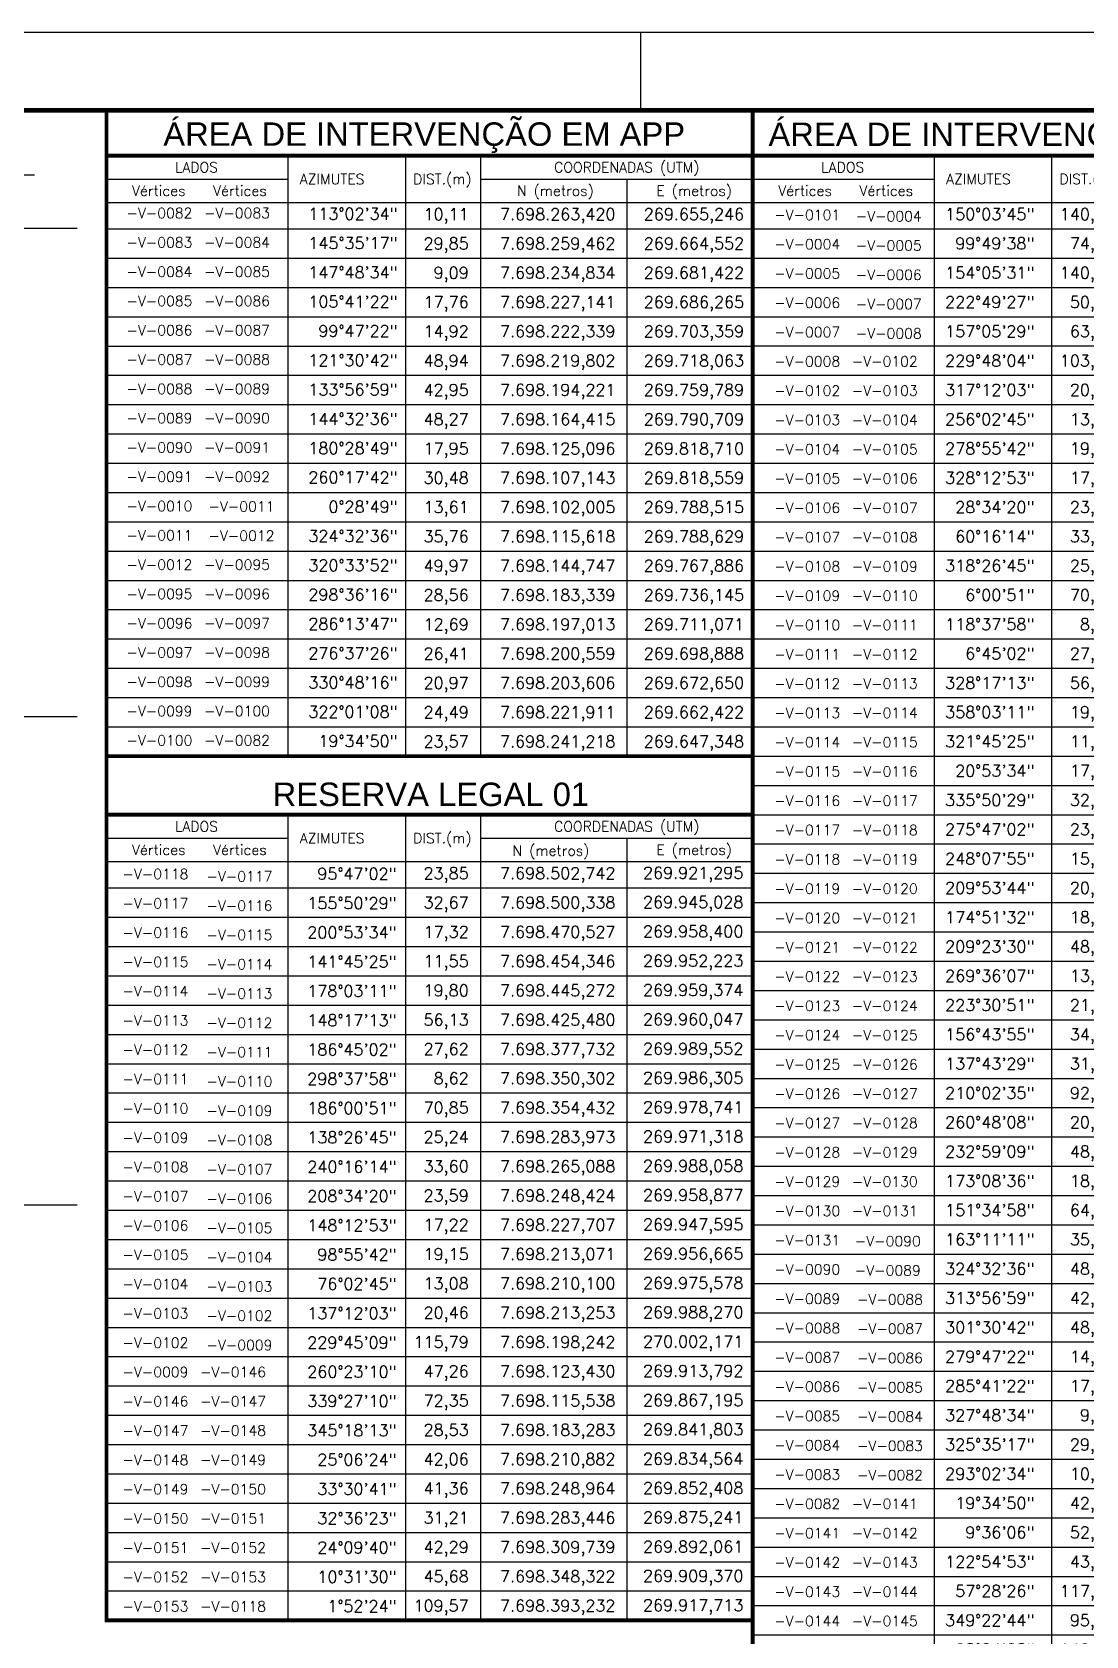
# Model space of a CAD drawing. Extents: x 268713 to 273051, y 7697670 to 7699350.
# Drawn here: x 270009 to 270549, y 7698529 to 7699350 of the extents above; entities that cross this region are included whole.
import ezdxf
from ezdxf.enums import TextEntityAlignment as Align

# ---------------------------------------------------------------- set-up
doc = ezdxf.new("R2010")
doc.units = 0
doc.header["$LTSCALE"] = 40
doc.header["$MEASUREMENT"] = 0
doc.linetypes.add('HIDDEN', pattern=[0.375, 0.25, -0.125])
for name, color, linetype in [('CARIMBO', 7, 'Continuous'), ('GRADE', 7, 'Continuous'), ('GRADE-EIXO', 9, 'Continuous')]:
    doc.layers.add(name, color=color, linetype=linetype)
doc.styles.add('ARIAL', font='arial.ttf')
doc.styles.add('ROMANS', font='romans.shx')

# ---------------------------------------------------------------- blocks, each defined once
blk = doc.blocks.new('A2')
at = {"color": 9}
blk.add_line((402, 420), (402, 410), dxfattribs=at)
blk.add_lwpolyline([(0, 0), (0, 420), (594, 420), (594, 0)], close=True, dxfattribs=at)
at = {"color": 7, "const_width": 0.6}
blk.add_lwpolyline([(25, 10), (25, 410), (584, 410), (584, 10)], close=True, dxfattribs=at)
blk = doc.blocks.new('QD2')
for p, q in [((273664.78, 7700745.33), (273664.78, 7699957.83)), ((273664.78, 7700745.33), (273995.87, 7700745.33)), ((273664.78, 7700745.33), (273664.78, 7700721.33)), ((273664.78, 7700745.33), (273995.87, 7700745.33)), ((273664.78, 7700745.33), (273664.78, 7699957.83)), ((273757.79, 7700745.33), (273757.79, 7699957.83)), ((273817.9, 7700745.33), (273817.9, 7699957.83)), ((273856.34, 7700745.33), (273856.34, 7699957.83)), ((273995.87, 7700745.33), (273995.87, 7700721.33)), ((273995.87, 7700745.33), (273995.87, 7699957.83)), ((273664.78, 7700733.33), (273757.79, 7700733.33)), ((273856.34, 7700733.33), (273995.87, 7700733.33)), ((273931.34, 7700733.33), (273931.34, 7699957.83)), ((273664.78, 7700721.33), (273995.87, 7700721.33)), ((273664.78, 7700721.33), (273995.87, 7700721.33))]:
    blk.add_line(p, q)
at = {"color": 7}
for p, q in [((273995.87, 7700722.83), (273995.87, 7700707.83)), ((273664.78, 7700707.83), (273995.87, 7700707.83)), ((273995.87, 7700707.83), (273995.87, 7700692.83)), ((273664.78, 7700692.83), (273995.87, 7700692.83)), ((273995.87, 7700692.83), (273995.87, 7700677.83)), ((273664.78, 7700677.83), (273995.87, 7700677.83)), ((273995.87, 7700677.83), (273995.87, 7700662.83)), ((273664.78, 7700662.83), (273995.87, 7700662.83)), ((273995.87, 7700662.83), (273995.87, 7700647.83)), ((273664.78, 7700647.83), (273995.87, 7700647.83)), ((273995.87, 7700647.83), (273995.87, 7700632.83)), ((273664.78, 7700632.83), (273995.87, 7700632.83)), ((273995.87, 7700632.83), (273995.87, 7700617.83)), ((273664.78, 7700617.83), (273995.87, 7700617.83)), ((273995.87, 7700617.83), (273995.87, 7700602.83)), ((273664.78, 7700602.83), (273995.87, 7700602.83)), ((273995.87, 7700602.83), (273995.87, 7700587.83)), ((273664.78, 7700587.83), (273995.87, 7700587.83)), ((273995.87, 7700587.83), (273995.87, 7700572.83)), ((273664.78, 7700572.83), (273995.87, 7700572.83)), ((273995.87, 7700572.83), (273995.87, 7700557.83)), ((273664.78, 7700557.83), (273995.87, 7700557.83)), ((273995.87, 7700557.83), (273995.87, 7700542.83)), ((273664.78, 7700542.83), (273995.87, 7700542.83)), ((273995.87, 7700542.83), (273995.87, 7700527.83)), ((273664.78, 7700527.83), (273995.87, 7700527.83)), ((273664.78, 7700512.83), (273995.87, 7700512.83)), ((273995.87, 7700512.83), (273995.87, 7700497.83)), ((273664.78, 7700497.83), (273995.87, 7700497.83)), ((273995.87, 7700497.83), (273995.87, 7700482.83)), ((273664.78, 7700482.83), (273995.87, 7700482.83)), ((273995.87, 7700482.83), (273995.87, 7700467.83)), ((273664.78, 7700467.83), (273995.87, 7700467.83)), ((273995.87, 7700467.83), (273995.87, 7700452.83)), ((273664.78, 7700452.83), (273995.87, 7700452.83)), ((273995.87, 7700452.83), (273995.87, 7700437.83)), ((273664.78, 7700437.83), (273995.87, 7700437.83)), ((273995.87, 7700437.83), (273995.87, 7700422.83)), ((273664.78, 7700422.83), (273995.87, 7700422.83)), ((273995.87, 7700422.83), (273995.87, 7700407.83)), ((273664.78, 7700407.83), (273995.87, 7700407.83)), ((273995.87, 7700407.83), (273995.87, 7700392.83)), ((273664.78, 7700392.83), (273995.87, 7700392.83)), ((273995.87, 7700392.83), (273995.87, 7700377.83)), ((273664.78, 7700377.83), (273995.87, 7700377.83)), ((273995.87, 7700377.83), (273995.87, 7700362.83)), ((273664.78, 7700362.83), (273995.87, 7700362.83)), ((273995.87, 7700362.83), (273995.87, 7700347.83)), ((273664.78, 7700347.83), (273995.87, 7700347.83)), ((273995.87, 7700347.83), (273995.87, 7700332.83)), ((273664.78, 7700332.83), (273995.87, 7700332.83)), ((273995.87, 7700332.83), (273995.87, 7700317.83)), ((273664.78, 7700317.83), (273995.87, 7700317.83)), ((273995.87, 7700317.83), (273995.87, 7700302.83)), ((273664.78, 7700302.83), (273995.87, 7700302.83)), ((273995.87, 7700302.83), (273995.87, 7700287.83)), ((273664.78, 7700287.83), (273995.87, 7700287.83)), ((273995.87, 7700287.83), (273995.87, 7700272.83)), ((273664.78, 7700272.83), (273995.87, 7700272.83)), ((273995.87, 7700272.83), (273995.87, 7700257.83)), ((273664.78, 7700257.83), (273995.87, 7700257.83)), ((273995.87, 7700257.83), (273995.87, 7700242.83)), ((273664.78, 7700242.83), (273995.87, 7700242.83)), ((273995.87, 7700242.83), (273995.87, 7700227.83)), ((273664.78, 7700227.83), (273995.87, 7700227.83)), ((273995.87, 7700227.83), (273995.87, 7700212.83)), ((273664.78, 7700212.83), (273995.87, 7700212.83)), ((273995.87, 7700212.83), (273995.87, 7700197.83)), ((273664.78, 7700197.83), (273995.87, 7700197.83)), ((273995.87, 7700197.83), (273995.87, 7700182.83)), ((273664.78, 7700182.83), (273995.87, 7700182.83)), ((273995.87, 7700182.83), (273995.87, 7700167.83)), ((273664.78, 7700167.83), (273995.87, 7700167.83)), ((273995.87, 7700167.83), (273995.87, 7700152.83)), ((273664.78, 7700152.83), (273995.87, 7700152.83)), ((273995.87, 7700152.83), (273995.87, 7700137.83)), ((273664.78, 7700137.83), (273995.87, 7700137.83)), ((273995.87, 7700137.83), (273995.87, 7700122.83)), ((273664.78, 7700122.83), (273995.87, 7700122.83)), ((273995.87, 7700122.83), (273995.87, 7700107.83)), ((273664.78, 7700107.83), (273995.87, 7700107.83)), ((273995.87, 7700107.83), (273995.87, 7700092.83)), ((273664.78, 7700092.83), (273995.87, 7700092.83)), ((273995.87, 7700092.83), (273995.87, 7700077.83)), ((273664.78, 7700077.83), (273995.87, 7700077.83)), ((273995.87, 7700077.83), (273995.87, 7700062.83)), ((273664.78, 7700062.83), (273995.87, 7700062.83)), ((273995.87, 7700062.83), (273995.87, 7700047.83)), ((273664.78, 7700047.83), (273995.87, 7700047.83)), ((273995.87, 7700047.83), (273995.87, 7700032.83)), ((273664.78, 7700032.83), (273995.87, 7700032.83)), ((273995.87, 7700032.83), (273995.87, 7700017.83)), ((273664.78, 7700017.83), (273995.87, 7700017.83)), ((273995.87, 7700017.83), (273995.87, 7700002.83)), ((273664.78, 7700002.83), (273995.87, 7700002.83)), ((273995.87, 7700002.83), (273995.87, 7699987.83)), ((273664.78, 7699987.83), (273995.87, 7699987.83)), ((273995.87, 7699987.83), (273995.87, 7699972.83)), ((273664.78, 7699972.83), (273995.87, 7699972.83)), ((273995.87, 7699972.83), (273995.87, 7699957.83)), ((273664.78, 7699957.83), (273995.87, 7699957.83))]:
    blk.add_line(p, q, dxfattribs=at)
at = {"style": 'ROMANS'}
for s, p in [('LADOS', (273710.89, 7700739.33)), ('AZIMUTES', (273780.4, 7700733.33)), ('DIST.(m)', (273836.87, 7700733.33)), ('COORDENADAS (UTM)', (273931.34, 7700739.33)), ('Vértices   Vértices', (273712.39, 7700727.33)), ('N (metros)', (273892.5, 7700726.95)), ('E (metros)', (273965.87, 7700727.33))]:
    blk.add_text(s, height=5.25, dxfattribs=at).set_placement(p, align=Align.MIDDLE_CENTER)
at = {"color": 7, "linetype": 'Continuous', "ltscale": 50, "style": 'ROMANS'}
for s, height, p in [('-V-0101', 5.25, (273709.56, 7700712.33)), ('-V-0004', 5.25, (273751.34, 7700711.65)), ('150°03\'45"', 6, (273809.11, 7700712.33)), ('140,33', 6, (273850.37, 7700712.33)), ('7.698.620,655', 6, (273925.55, 7700712.33)), ('269.885,823', 6, (273990.64, 7700712.33)), ('-V-0004', 5.25, (273709.56, 7700697.33)), ('99°49\'38"', 6, (273809.11, 7700697.33)), ('74,90', 6, (273850.37, 7700697.33)), ('7.698.499,048', 6, (273925.55, 7700697.33)), ('269.955,857', 6, (273990.64, 7700697.33)), ('-V-0005', 5.25, (273751.34, 7700696.65)), ('-V-0005', 5.25, (273709.56, 7700682.33)), ('-V-0006', 5.25, (273751.34, 7700681.65)), ('154°05\'31"', 6, (273809.11, 7700682.33)), ('140,36', 6, (273850.37, 7700682.33)), ('7.698.486,264', 6, (273925.55, 7700682.33)), ('270.029,658', 6, (273990.64, 7700682.33)), ('-V-0006', 5.25, (273709.56, 7700667.33)), ('-V-0007', 5.25, (273751.34, 7700666.65)), ('222°49\'27"', 6, (273809.11, 7700667.33)), ('50,62', 6, (273850.37, 7700667.33)), ('7.698.360,015', 6, (273925.55, 7700667.33)), ('270.090,983', 6, (273990.64, 7700667.33)), ('-V-0007', 5.25, (273709.56, 7700652.33)), ('-V-0008', 5.25, (273751.34, 7700651.65)), ('157°05\'29"', 6, (273809.11, 7700652.33)), ('63,04', 6, (273850.37, 7700652.33)), ('7.698.322,889', 6, (273925.55, 7700652.33)), ('270.056,575', 6, (273990.64, 7700652.33)), ('-V-0008', 5.25, (273709.56, 7700637.33)), ('229°48\'04"', 6, (273809.11, 7700637.33)), ('103,27', 6, (273850.37, 7700637.33)), ('7.698.264,822', 6, (273925.55, 7700637.33)), ('270.081,114', 6, (273990.64, 7700637.33)), ('-V-0102', 5.25, (273709.56, 7700622.33)), ('317°12\'03"', 6, (273809.11, 7700622.33)), ('20,56', 6, (273850.37, 7700622.33)), ('7.698.198,170', 6, (273925.55, 7700622.33)), ('270.002,238', 6, (273990.64, 7700622.33)), ('-V-0103', 5.25, (273709.56, 7700607.33)), ('256°02\'45"', 6, (273809.11, 7700607.33)), ('13,08', 6, (273850.37, 7700607.33)), ('7.698.213,253', 6, (273925.55, 7700607.33)), ('269.988,270', 6, (273990.64, 7700607.33)), ('-V-0104', 5.25, (273709.56, 7700592.33)), ('278°55\'42"', 6, (273809.11, 7700592.33)), ('19,15', 6, (273850.37, 7700592.33)), ('7.698.210,100', 6, (273925.55, 7700592.33)), ('269.975,578', 6, (273990.64, 7700592.33)), ('-V-0105', 5.25, (273709.56, 7700577.33)), ('328°12\'53"', 6, (273809.11, 7700577.33)), ('17,22', 6, (273850.37, 7700577.33)), ('7.698.213,071', 6, (273925.55, 7700577.33)), ('269.956,665', 6, (273990.64, 7700577.33)), ('-V-0106', 5.25, (273709.56, 7700562.33)), ('28°34\'20"', 6, (273809.11, 7700562.33)), ('23,59', 6, (273850.37, 7700562.33)), ('7.698.227,707', 6, (273925.55, 7700562.33)), ('269.947,595', 6, (273990.64, 7700562.33)), ('-V-0107', 5.25, (273709.56, 7700547.33)), ('60°16\'14"', 6, (273809.11, 7700547.33)), ('33,60', 6, (273850.37, 7700547.33)), ('7.698.248,424', 6, (273925.55, 7700547.33)), ('269.958,877', 6, (273990.64, 7700547.33)), ('318°26\'45"', 6, (273809.11, 7700532.33)), ('25,24', 6, (273850.37, 7700532.33)), ('7.698.265,088', 6, (273925.55, 7700532.33)), ('269.988,058', 6, (273990.64, 7700532.33)), ('-V-0108', 5.25, (273709.56, 7700532.33)), ('-V-0109', 5.25, (273709.56, 7700517.33)), ('6°00\'51"', 6, (273809.11, 7700517.33)), ('70,85', 6, (273850.37, 7700517.33)), ('7.698.283,973', 6, (273925.55, 7700517.33)), ('269.971,318', 6, (273990.64, 7700517.33)), ('-V-0110', 5.25, (273709.56, 7700502.33)), ('118°37\'58"', 6, (273809.11, 7700502.33)), ('8,62', 6, (273850.37, 7700502.33)), ('7.698.354,432', 6, (273925.55, 7700502.33)), ('269.978,741', 6, (273990.64, 7700502.33)), ('-V-0111', 5.25, (273709.56, 7700487.33)), ('6°45\'02"', 6, (273809.11, 7700487.33)), ('27,62', 6, (273850.37, 7700487.33)), ('7.698.350,302', 6, (273925.55, 7700487.33)), ('269.986,305', 6, (273990.64, 7700487.33)), ('-V-0112', 5.25, (273709.56, 7700472.33)), ('328°17\'13"', 6, (273809.11, 7700472.33)), ('56,13', 6, (273850.37, 7700472.33)), ('7.698.377,732', 6, (273925.55, 7700472.33)), ('269.989,552', 6, (273990.64, 7700472.33)), ('-V-0113', 5.25, (273709.56, 7700457.33)), ('358°03\'11"', 6, (273809.11, 7700457.33)), ('19,80', 6, (273850.37, 7700457.33)), ('7.698.425,480', 6, (273925.55, 7700457.33)), ('269.960,047', 6, (273990.64, 7700457.33)), ('321°45\'25"', 6, (273809.11, 7700442.33)), ('11,55', 6, (273850.37, 7700442.33)), ('7.698.445,272', 6, (273925.55, 7700442.33)), ('269.959,374', 6, (273990.64, 7700442.33)), ('-V-0114', 5.25, (273709.56, 7700442.33)), ('-V-0115', 5.25, (273709.56, 7700427.33)), ('20°53\'34"', 6, (273809.11, 7700427.33)), ('17,32', 6, (273850.37, 7700427.33)), ('7.698.454,346', 6, (273925.55, 7700427.33)), ('269.952,223', 6, (273990.64, 7700427.33)), ('-V-0116', 5.25, (273709.56, 7700412.33)), ('335°50\'29"', 6, (273809.11, 7700412.33)), ('32,67', 6, (273850.37, 7700412.33)), ('7.698.470,527', 6, (273925.55, 7700412.33)), ('269.958,400', 6, (273990.64, 7700412.33)), ('-V-0117', 5.25, (273709.56, 7700397.33)), ('275°47\'02"', 6, (273809.11, 7700397.33)), ('23,85', 6, (273850.37, 7700397.33)), ('7.698.500,338', 6, (273925.55, 7700397.33)), ('269.945,028', 6, (273990.64, 7700397.33)), ('-V-0118', 5.25, (273709.56, 7700382.33)), ('248°07\'55"', 6, (273809.11, 7700382.33)), ('15,28', 6, (273850.37, 7700382.33)), ('7.698.502,742', 6, (273925.55, 7700382.33)), ('269.921,295', 6, (273990.64, 7700382.33)), ('-V-0119', 5.25, (273709.56, 7700367.33)), ('209°53\'44"', 6, (273809.11, 7700367.33)), ('20,85', 6, (273850.37, 7700367.33)), ('7.698.497,052', 6, (273925.55, 7700367.33)), ('269.907,118', 6, (273990.64, 7700367.33)), ('-V-0120', 5.25, (273709.56, 7700352.33)), ('174°51\'32"', 6, (273809.11, 7700352.33)), ('18,62', 6, (273850.37, 7700352.33)), ('7.698.478,974', 6, (273925.55, 7700352.33)), ('269.896,725', 6, (273990.64, 7700352.33)), ('-V-0121', 5.25, (273709.56, 7700337.33)), ('209°23\'30"', 6, (273809.11, 7700337.33)), ('48,62', 6, (273850.37, 7700337.33)), ('7.698.460,431', 6, (273925.55, 7700337.33)), ('269.898,393', 6, (273990.64, 7700337.33)), ('-V-0122', 5.25, (273709.56, 7700322.33)), ('269°36\'07"', 6, (273809.11, 7700322.33)), ('13,73', 6, (273850.37, 7700322.33)), ('7.698.418,069', 6, (273925.55, 7700322.33)), ('269.874,532', 6, (273990.64, 7700322.33)), ('-V-0123', 5.25, (273709.56, 7700307.33)), ('223°30\'51"', 6, (273809.11, 7700307.33)), ('21,63', 6, (273850.37, 7700307.33)), ('7.698.417,974', 6, (273925.55, 7700307.33)), ('269.860,802', 6, (273990.64, 7700307.33)), ('-V-0124', 5.25, (273709.56, 7700292.33)), ('156°43\'55"', 6, (273809.11, 7700292.33)), ('34,56', 6, (273850.37, 7700292.33)), ('7.698.402,285', 6, (273925.55, 7700292.33)), ('269.845,907', 6, (273990.64, 7700292.33)), ('-V-0125', 5.25, (273709.56, 7700277.33)), ('137°43\'29"', 6, (273809.11, 7700277.33)), ('31,46', 6, (273850.37, 7700277.33)), ('7.698.370,538', 6, (273925.55, 7700277.33)), ('269.859,558', 6, (273990.64, 7700277.33)), ('-V-0126', 5.25, (273709.56, 7700262.33)), ('210°02\'35"', 6, (273809.11, 7700262.33)), ('92,79', 6, (273850.37, 7700262.33)), ('7.698.347,258', 6, (273925.55, 7700262.33)), ('269.880,723', 6, (273990.64, 7700262.33)), ('-V-0127', 5.25, (273709.56, 7700247.33)), ('260°48\'08"', 6, (273809.11, 7700247.33)), ('20,56', 6, (273850.37, 7700247.33)), ('7.698.266,934', 6, (273925.55, 7700247.33)), ('269.834,267', 6, (273990.64, 7700247.33)), ('-V-0128', 5.25, (273709.56, 7700232.33)), ('232°59\'09"', 6, (273809.11, 7700232.33)), ('48,28', 6, (273850.37, 7700232.33)), ('7.698.263,648', 6, (273925.55, 7700232.33)), ('269.813,973', 6, (273990.64, 7700232.33)), ('-V-0129', 5.25, (273709.56, 7700217.33)), ('173°08\'36"', 6, (273809.11, 7700217.33)), ('18,73', 6, (273850.37, 7700217.33)), ('7.698.234,583', 6, (273925.55, 7700217.33)), ('269.775,422', 6, (273990.64, 7700217.33)), ('-V-0130', 5.25, (273709.56, 7700202.33)), ('151°34\'58"', 6, (273809.11, 7700202.33)), ('64,67', 6, (273850.37, 7700202.33)), ('7.698.215,982', 6, (273925.55, 7700202.33)), ('269.777,659', 6, (273990.64, 7700202.33)), ('163°11\'11"', 6, (273809.11, 7700187.33)), ('35,53', 6, (273850.37, 7700187.33)), ('7.698.159,108', 6, (273925.55, 7700187.33)), ('269.808,432', 6, (273990.64, 7700187.33)), ('-V-0131', 5.25, (273709.56, 7700187.33)), ('-V-0090', 5.25, (273750.86, 7700186.83)), ('-V-0090', 5.25, (273709.56, 7700172.33)), ('-V-0089', 5.25, (273750.86, 7700171.83)), ('324°32\'36"', 6, (273809.11, 7700172.33)), ('48,27', 6, (273850.37, 7700172.33)), ('7.698.125,096', 6, (273925.55, 7700172.33)), ('269.818,710', 6, (273990.64, 7700172.33)), ('-V-0089', 5.25, (273709.56, 7700157.33)), ('-V-0088', 5.25, (273751.95, 7700157.02)), ('313°56\'59"', 6, (273809.11, 7700157.33)), ('42,95', 6, (273850.37, 7700157.33)), ('7.698.164,415', 6, (273925.55, 7700157.33)), ('269.790,709', 6, (273990.64, 7700157.33)), ('-V-0088', 5.25, (273709.56, 7700142.33)), ('-V-0087', 5.25, (273751.95, 7700142.02)), ('301°30\'42"', 6, (273809.11, 7700142.33)), ('48,94', 6, (273850.37, 7700142.33)), ('7.698.194,221', 6, (273925.55, 7700142.33)), ('269.759,789', 6, (273990.64, 7700142.33)), ('-V-0087', 5.25, (273709.56, 7700127.33)), ('-V-0086', 5.25, (273751.95, 7700127.02)), ('279°47\'22"', 6, (273809.11, 7700127.33)), ('14,92', 6, (273850.37, 7700127.33)), ('7.698.219,802', 6, (273925.55, 7700127.33)), ('269.718,063', 6, (273990.64, 7700127.33)), ('-V-0086', 5.25, (273709.56, 7700112.33)), ('-V-0085', 5.25, (273751.95, 7700112.02)), ('285°41\'22"', 6, (273809.11, 7700112.33)), ('17,76', 6, (273850.37, 7700112.33)), ('7.698.222,339', 6, (273925.55, 7700112.33)), ('269.703,359', 6, (273990.64, 7700112.33)), ('327°48\'34"', 6, (273809.11, 7700097.33)), ('9,09', 6, (273850.37, 7700097.33)), ('7.698.227,141', 6, (273925.55, 7700097.33)), ('269.686,265', 6, (273990.64, 7700097.33)), ('-V-0085', 5.25, (273709.56, 7700097.33)), ('-V-0084', 5.25, (273751.95, 7700097.02)), ('-V-0084', 5.25, (273709.56, 7700082.33)), ('-V-0083', 5.25, (273751.95, 7700082.02)), ('325°35\'17"', 6, (273809.11, 7700082.33)), ('29,85', 6, (273850.37, 7700082.33)), ('7.698.234,834', 6, (273925.55, 7700082.33)), ('269.681,422', 6, (273990.64, 7700082.33)), ('-V-0083', 5.25, (273709.56, 7700067.33)), ('-V-0082', 5.25, (273751.95, 7700067.02)), ('293°02\'34"', 6, (273809.11, 7700067.33)), ('10,11', 6, (273850.37, 7700067.33)), ('7.698.259,462', 6, (273925.55, 7700067.33)), ('269.664,552', 6, (273990.64, 7700067.33)), ('-V-0082', 5.25, (273709.56, 7700052.33)), ('19°34\'50"', 6, (273809.11, 7700052.33)), ('42,61', 6, (273850.37, 7700052.33)), ('7.698.263,420', 6, (273925.55, 7700052.33)), ('269.655,246', 6, (273990.64, 7700052.33)), ('-V-0141', 5.25, (273709.56, 7700037.33)), ('9°36\'06"', 6, (273809.11, 7700037.33)), ('52,13', 6, (273850.37, 7700037.33)), ('7.698.303,562', 6, (273925.55, 7700037.33)), ('269.669,524', 6, (273990.64, 7700037.33)), ('-V-0142', 5.25, (273709.56, 7700022.33)), ('122°54\'53"', 6, (273809.11, 7700022.33)), ('43,42', 6, (273850.37, 7700022.33)), ('7.698.354,957', 6, (273925.55, 7700022.33)), ('269.678,218', 6, (273990.64, 7700022.33)), ('57°28\'26"', 6, (273809.11, 7700007.33)), ('117,93', 6, (273850.37, 7700007.33)), ('7.698.331,362', 6, (273925.55, 7700007.33)), ('269.714,671', 6, (273990.64, 7700007.33)), ('-V-0143', 5.25, (273709.56, 7700007.33)), ('-V-0144', 5.25, (273709.56, 7699992.33)), ('349°22\'44"', 6, (273809.11, 7699992.33)), ('95,59', 6, (273850.37, 7699992.33)), ('7.698.394,770', 6, (273925.55, 7699992.33)), ('269.814,103', 6, (273990.64, 7699992.33)), ('-V-0145', 5.25, (273709.56, 7699977.33)), ('28°04\'08"', 6, (273809.11, 7699977.33)), ('142,26', 6, (273850.37, 7699977.33)), ('7.698.488,726', 6, (273925.55, 7699977.33)), ('269.796,484', 6, (273990.64, 7699977.33)), ('-V-0146', 5.25, (273709.56, 7699962.33)), ('74°02\'44"', 6, (273809.11, 7699962.33)), ('23,30', 6, (273850.37, 7699962.33)), ('7.698.614,251', 6, (273925.55, 7699962.33)), ('269.863,420', 6, (273990.64, 7699962.33))]:
    blk.add_text(s, height=height, dxfattribs=at).set_placement(p, align=Align.RIGHT)
for s, p in [('-V-0102', (273715.56, 7700637.33)), ('-V-0103', (273715.56, 7700622.33)), ('-V-0104', (273715.56, 7700607.33)), ('-V-0105', (273715.56, 7700592.33)), ('-V-0106', (273715.56, 7700577.33)), ('-V-0107', (273715.56, 7700562.33)), ('-V-0108', (273715.56, 7700547.33)), ('-V-0109', (273715.56, 7700532.33)), ('-V-0110', (273715.56, 7700517.33)), ('-V-0111', (273715.56, 7700502.33)), ('-V-0112', (273715.56, 7700487.33)), ('-V-0113', (273715.56, 7700472.33)), ('-V-0114', (273715.56, 7700457.33)), ('-V-0115', (273715.56, 7700442.33)), ('-V-0116', (273715.56, 7700427.33)), ('-V-0117', (273715.56, 7700412.33)), ('-V-0118', (273715.56, 7700397.33)), ('-V-0119', (273715.56, 7700382.33)), ('-V-0120', (273715.56, 7700367.33)), ('-V-0121', (273715.56, 7700352.33)), ('-V-0122', (273715.56, 7700337.33)), ('-V-0123', (273715.56, 7700322.33)), ('-V-0124', (273715.56, 7700307.33)), ('-V-0125', (273715.56, 7700292.33)), ('-V-0126', (273715.56, 7700277.33)), ('-V-0127', (273715.56, 7700262.33)), ('-V-0128', (273715.56, 7700247.33)), ('-V-0129', (273715.56, 7700232.33)), ('-V-0130', (273715.56, 7700217.33)), ('-V-0131', (273715.56, 7700202.33)), ('-V-0141', (273715.56, 7700052.33)), ('-V-0142', (273715.56, 7700037.33)), ('-V-0143', (273715.56, 7700022.33)), ('-V-0144', (273715.56, 7700007.33)), ('-V-0145', (273715.56, 7699992.33)), ('-V-0146', (273715.56, 7699977.33)), ('-V-0101', (273715.56, 7699962.33))]:
    blk.add_text(s, height=5.25, dxfattribs=at).set_placement(p)
at = {"layer": 'CARIMBO', "color": 1, "linetype": 'HIDDEN', "ltscale": 50, "style": 'ARIAL'}
blk.add_text('ÁREA DE INTERVENÇÃO FORA DA APP', height=12, dxfattribs=at).set_placement((273831.17, 7700750.23), align=Align.CENTER)
blk = doc.blocks.new('QD4')
for p, q in [((274594.59, 7700745.33), (274594.59, 7700332.83)), ((274594.59, 7700745.33), (274925.68, 7700745.33)), ((274594.59, 7700745.33), (274594.59, 7700721.33)), ((274594.59, 7700745.33), (274925.68, 7700745.33)), ((274594.59, 7700745.33), (274594.59, 7700332.83)), ((274687.6, 7700745.33), (274687.6, 7700332.83)), ((274747.71, 7700745.33), (274747.71, 7700332.83)), ((274786.15, 7700745.33), (274786.15, 7700332.83)), ((274925.68, 7700745.33), (274925.68, 7700721.33)), ((274925.68, 7700745.33), (274925.68, 7700721.33)), ((274925.68, 7700745.33), (274925.68, 7700332.83)), ((274594.59, 7700733.33), (274687.6, 7700733.33)), ((274786.15, 7700733.33), (274925.68, 7700733.33)), ((274861.15, 7700733.33), (274861.15, 7700332.83)), ((274594.59, 7700721.33), (274925.68, 7700721.33)), ((274594.59, 7700721.33), (274925.68, 7700721.33))]:
    blk.add_line(p, q)
at = {"color": 7}
for p, q in [((274925.68, 7700722.83), (274925.68, 7700707.83)), ((274594.59, 7700707.83), (274925.68, 7700707.83)), ((274925.68, 7700707.83), (274925.68, 7700692.83)), ((274594.59, 7700692.83), (274925.68, 7700692.83)), ((274925.68, 7700692.83), (274925.68, 7700677.83)), ((274594.59, 7700677.83), (274925.68, 7700677.83)), ((274925.68, 7700677.83), (274925.68, 7700662.83)), ((274594.59, 7700662.83), (274925.68, 7700662.83)), ((274925.68, 7700662.83), (274925.68, 7700647.83)), ((274594.59, 7700647.83), (274925.68, 7700647.83)), ((274925.68, 7700647.83), (274925.68, 7700632.83)), ((274594.59, 7700632.83), (274925.68, 7700632.83)), ((274925.68, 7700632.83), (274925.68, 7700617.83)), ((274594.59, 7700617.83), (274925.68, 7700617.83)), ((274925.68, 7700617.83), (274925.68, 7700602.83)), ((274594.59, 7700602.83), (274925.68, 7700602.83)), ((274925.68, 7700602.83), (274925.68, 7700587.83)), ((274594.59, 7700587.83), (274925.68, 7700587.83)), ((274925.68, 7700587.83), (274925.68, 7700572.83)), ((274594.59, 7700572.83), (274925.68, 7700572.83)), ((274925.68, 7700572.83), (274925.68, 7700557.83)), ((274594.59, 7700557.83), (274925.68, 7700557.83)), ((274925.68, 7700557.83), (274925.68, 7700542.83)), ((274594.59, 7700542.83), (274925.68, 7700542.83)), ((274925.68, 7700542.83), (274925.68, 7700527.83)), ((274594.59, 7700527.83), (274925.68, 7700527.83)), ((274594.59, 7700512.83), (274925.68, 7700512.83)), ((274925.68, 7700512.83), (274925.68, 7700497.83)), ((274594.59, 7700497.83), (274925.68, 7700497.83)), ((274925.68, 7700497.83), (274925.68, 7700482.83)), ((274594.59, 7700482.83), (274925.68, 7700482.83)), ((274925.68, 7700482.83), (274925.68, 7700467.83)), ((274594.59, 7700467.83), (274925.68, 7700467.83)), ((274925.68, 7700467.83), (274925.68, 7700452.83)), ((274594.59, 7700452.83), (274925.68, 7700452.83)), ((274925.68, 7700452.83), (274925.68, 7700437.83)), ((274594.59, 7700437.83), (274925.68, 7700437.83)), ((274925.68, 7700437.83), (274925.68, 7700422.83)), ((274594.59, 7700422.83), (274925.68, 7700422.83)), ((274925.68, 7700422.83), (274925.68, 7700407.83)), ((274594.59, 7700407.83), (274925.68, 7700407.83)), ((274925.68, 7700407.83), (274925.68, 7700392.83)), ((274594.59, 7700392.83), (274925.68, 7700392.83)), ((274925.68, 7700392.83), (274925.68, 7700377.83)), ((274594.59, 7700377.83), (274925.68, 7700377.83)), ((274925.68, 7700377.83), (274925.68, 7700362.83)), ((274594.59, 7700362.83), (274925.68, 7700362.83)), ((274925.68, 7700362.83), (274925.68, 7700347.83)), ((274594.59, 7700347.83), (274925.68, 7700347.83)), ((274925.68, 7700347.83), (274925.68, 7700332.83)), ((274594.59, 7700332.83), (274925.68, 7700332.83))]:
    blk.add_line(p, q, dxfattribs=at)
at = {"style": 'ROMANS'}
for s, p in [('LADOS', (274640.7, 7700739.33)), ('AZIMUTES', (274710.21, 7700733.33)), ('DIST.(m)', (274766.68, 7700733.33)), ('COORDENADAS (UTM)', (274861.15, 7700739.33)), ('Vértices   Vértices', (274642.2, 7700727.33)), ('N (metros)', (274822.31, 7700726.95)), ('E (metros)', (274895.68, 7700727.33))]:
    blk.add_text(s, height=5.25, dxfattribs=at).set_placement(p, align=Align.MIDDLE_CENTER)
at = {"color": 7, "linetype": 'Continuous', "ltscale": 50, "style": 'ROMANS'}
for s, height, p in [('-V-0118', 5.25, (274636.58, 7700712.33)), ('-V-0117', 5.25, (274679.62, 7700711.12)), ('95°47\'02"', 6, (274743.25, 7700712.07)), ('23,85', 6, (274780.18, 7700712.33)), ('7.698.502,742', 6, (274855.36, 7700712.33)), ('269.921,295', 6, (274920.88, 7700712.54)), ('-V-0117', 5.25, (274636.58, 7700697.33)), ('155°50\'29"', 6, (274743.25, 7700697.07)), ('32,67', 6, (274780.18, 7700697.33)), ('7.698.500,338', 6, (274855.36, 7700697.33)), ('269.945,028', 6, (274920.88, 7700697.54)), ('-V-0116', 5.25, (274679.62, 7700696.12)), ('-V-0116', 5.25, (274636.58, 7700682.33)), ('-V-0115', 5.25, (274679.62, 7700681.12)), ('200°53\'34"', 6, (274743.25, 7700682.07)), ('17,32', 6, (274780.18, 7700682.33)), ('7.698.470,527', 6, (274855.36, 7700682.33)), ('269.958,400', 6, (274920.88, 7700682.54)), ('-V-0115', 5.25, (274636.58, 7700667.33)), ('-V-0114', 5.25, (274679.62, 7700666.12)), ('141°45\'25"', 6, (274743.25, 7700667.07)), ('11,55', 6, (274780.18, 7700667.33)), ('7.698.454,346', 6, (274855.36, 7700667.33)), ('269.952,223', 6, (274920.88, 7700667.54)), ('-V-0114', 5.25, (274636.58, 7700652.33)), ('-V-0113', 5.25, (274679.62, 7700651.12)), ('178°03\'11"', 6, (274743.25, 7700652.07)), ('19,80', 6, (274780.18, 7700652.33)), ('7.698.445,272', 6, (274855.36, 7700652.33)), ('269.959,374', 6, (274920.88, 7700652.54)), ('-V-0113', 5.25, (274636.58, 7700637.33)), ('-V-0112', 5.25, (274679.62, 7700636.12)), ('148°17\'13"', 6, (274743.25, 7700637.07)), ('56,13', 6, (274780.18, 7700637.33)), ('7.698.425,480', 6, (274855.36, 7700637.33)), ('269.960,047', 6, (274920.88, 7700637.54)), ('269.989,552', 6, (274920.88, 7700622.54)), ('-V-0112', 5.25, (274636.58, 7700622.33)), ('-V-0111', 5.25, (274679.62, 7700621.12)), ('186°45\'02"', 6, (274743.25, 7700622.07)), ('27,62', 6, (274780.18, 7700622.33)), ('7.698.377,732', 6, (274855.36, 7700622.33)), ('-V-0111', 5.25, (274636.58, 7700607.33)), ('298°37\'58"', 6, (274743.25, 7700607.07)), ('8,62', 6, (274780.18, 7700607.33)), ('7.698.350,302', 6, (274855.36, 7700607.33)), ('269.986,305', 6, (274920.88, 7700607.54)), ('-V-0110', 5.25, (274679.62, 7700606.12)), ('-V-0110', 5.25, (274636.58, 7700592.33)), ('-V-0109', 5.25, (274679.62, 7700591.12)), ('186°00\'51"', 6, (274743.25, 7700592.07)), ('70,85', 6, (274780.18, 7700592.33)), ('7.698.354,432', 6, (274855.36, 7700592.33)), ('269.978,741', 6, (274920.88, 7700592.54)), ('-V-0109', 5.25, (274636.58, 7700577.33)), ('-V-0108', 5.25, (274679.62, 7700576.12)), ('138°26\'45"', 6, (274743.25, 7700577.07)), ('25,24', 6, (274780.18, 7700577.33)), ('7.698.283,973', 6, (274855.36, 7700577.33)), ('269.971,318', 6, (274920.88, 7700577.54)), ('-V-0108', 5.25, (274636.58, 7700562.33)), ('-V-0107', 5.25, (274679.62, 7700561.12)), ('240°16\'14"', 6, (274743.25, 7700562.07)), ('33,60', 6, (274780.18, 7700562.33)), ('7.698.265,088', 6, (274855.36, 7700562.33)), ('269.988,058', 6, (274920.88, 7700562.54)), ('-V-0107', 5.25, (274636.58, 7700547.33)), ('-V-0106', 5.25, (274679.62, 7700546.12)), ('208°34\'20"', 6, (274743.25, 7700547.07)), ('23,59', 6, (274780.18, 7700547.33)), ('7.698.248,424', 6, (274855.36, 7700547.33)), ('269.958,877', 6, (274920.88, 7700547.54)), ('17,22', 6, (274780.18, 7700532.33)), ('7.698.227,707', 6, (274855.36, 7700532.33)), ('269.947,595', 6, (274920.88, 7700532.54)), ('-V-0106', 5.25, (274636.58, 7700532.33)), ('-V-0105', 5.25, (274679.62, 7700531.12)), ('148°12\'53"', 6, (274743.25, 7700532.07)), ('-V-0105', 5.25, (274636.58, 7700517.33)), ('98°55\'42"', 6, (274743.25, 7700517.07)), ('19,15', 6, (274780.18, 7700517.33)), ('7.698.213,071', 6, (274855.36, 7700517.33)), ('269.956,665', 6, (274920.88, 7700517.54)), ('-V-0104', 5.25, (274679.62, 7700516.12)), ('-V-0104', 5.25, (274636.58, 7700502.33)), ('-V-0103', 5.25, (274679.62, 7700501.12)), ('76°02\'45"', 6, (274743.25, 7700502.07)), ('13,08', 6, (274780.18, 7700502.33)), ('7.698.210,100', 6, (274855.36, 7700502.33)), ('269.975,578', 6, (274920.88, 7700502.54)), ('-V-0103', 5.25, (274636.58, 7700487.33)), ('-V-0102', 5.25, (274679.62, 7700486.12)), ('137°12\'03"', 6, (274743.25, 7700487.07)), ('20,46', 6, (274780.18, 7700487.33)), ('7.698.213,253', 6, (274855.36, 7700487.33)), ('269.988,270', 6, (274920.88, 7700487.54)), ('-V-0102', 5.25, (274636.58, 7700472.33)), ('-V-0009', 5.25, (274679.62, 7700471.12)), ('229°45\'09"', 6, (274743.25, 7700472.07)), ('115,79', 6, (274780.18, 7700472.33)), ('7.698.198,242', 6, (274855.36, 7700472.33)), ('270.002,171', 6, (274920.88, 7700472.54)), ('-V-0009', 5.25, (274636.58, 7700457.33)), ('260°23\'10"', 6, (274743.25, 7700457.07)), ('47,26', 6, (274780.18, 7700457.33)), ('7.698.123,430', 6, (274855.36, 7700457.33)), ('269.913,792', 6, (274920.88, 7700457.54)), ('339°27\'10"', 6, (274743.25, 7700442.07)), ('72,35', 6, (274780.18, 7700442.33)), ('7.698.115,538', 6, (274855.36, 7700442.33)), ('269.867,195', 6, (274920.88, 7700442.54)), ('-V-0146', 5.25, (274636.58, 7700442.33)), ('-V-0147', 5.25, (274636.58, 7700427.33)), ('345°18\'13"', 6, (274743.25, 7700427.07)), ('28,53', 6, (274780.18, 7700427.33)), ('7.698.183,283', 6, (274855.36, 7700427.33)), ('269.841,803', 6, (274920.88, 7700427.54)), ('-V-0148', 5.25, (274636.58, 7700412.33)), ('25°06\'24"', 6, (274743.25, 7700412.07)), ('42,06', 6, (274780.18, 7700412.33)), ('7.698.210,882', 6, (274855.36, 7700412.33)), ('269.834,564', 6, (274920.88, 7700412.54)), ('-V-0149', 5.25, (274636.58, 7700397.33)), ('33°30\'41"', 6, (274743.25, 7700397.07)), ('41,36', 6, (274780.18, 7700397.33)), ('7.698.248,964', 6, (274855.36, 7700397.33)), ('269.852,408', 6, (274920.88, 7700397.54)), ('-V-0150', 5.25, (274636.58, 7700382.33)), ('32°36\'23"', 6, (274743.25, 7700382.07)), ('31,21', 6, (274780.18, 7700382.33)), ('7.698.283,446', 6, (274855.36, 7700382.33)), ('269.875,241', 6, (274920.88, 7700382.54)), ('-V-0151', 5.25, (274636.58, 7700367.33)), ('24°09\'40"', 6, (274743.25, 7700367.07)), ('42,29', 6, (274780.18, 7700367.33)), ('7.698.309,739', 6, (274855.36, 7700367.33)), ('269.892,061', 6, (274920.88, 7700367.54)), ('-V-0152', 5.25, (274636.58, 7700352.33)), ('10°31\'30"', 6, (274743.25, 7700352.07)), ('45,68', 6, (274780.18, 7700352.33)), ('7.698.348,322', 6, (274855.36, 7700352.33)), ('269.909,370', 6, (274920.88, 7700352.54)), ('-V-0153', 5.25, (274636.58, 7700337.33)), ('1°52\'24"', 6, (274743.25, 7700337.07)), ('109,57', 6, (274780.18, 7700337.33)), ('7.698.393,232', 6, (274855.36, 7700337.33)), ('269.917,713', 6, (274920.88, 7700337.54))]:
    blk.add_text(s, height=height, dxfattribs=at).set_placement(p, align=Align.RIGHT)
for s, p in [('-V-0146', (274642.58, 7700457.33)), ('-V-0147', (274642.58, 7700442.33)), ('-V-0148', (274642.58, 7700427.33)), ('-V-0149', (274642.58, 7700412.33)), ('-V-0150', (274642.58, 7700397.33)), ('-V-0151', (274642.58, 7700382.33)), ('-V-0152', (274642.58, 7700367.33)), ('-V-0153', (274642.58, 7700352.33)), ('-V-0118', (274642.58, 7700337.33))]:
    blk.add_text(s, height=5.25, dxfattribs=at).set_placement(p)
at = {"layer": 'CARIMBO', "color": 1, "linetype": 'HIDDEN', "ltscale": 50, "style": 'ARIAL'}
blk.add_text('RESERVA LEGAL 01', height=12, dxfattribs=at).set_placement((274760.78, 7700749.76), align=Align.CENTER)
blk = doc.blocks.new('QD5')
for p, q in [((275188.9, 7700771.91), (275188.9, 7700747.91)), ((275188.9, 7700771.91), (275188.9, 7700464.41)), ((275188.9, 7700771.91), (275519.99, 7700771.91)), ((275281.91, 7700771.91), (275281.91, 7700464.41)), ((275342.02, 7700771.91), (275342.02, 7700464.41)), ((275380.47, 7700771.91), (275380.47, 7700464.41)), ((275519.99, 7700771.91), (275519.99, 7700747.91)), ((275519.99, 7700771.91), (275519.99, 7700464.41)), ((275188.9, 7700759.91), (275281.91, 7700759.91)), ((275380.47, 7700759.91), (275519.99, 7700759.91)), ((275455.47, 7700759.91), (275455.47, 7700464.41)), ((275188.9, 7700747.91), (275519.99, 7700747.91))]:
    blk.add_line(p, q)
at = {"color": 7}
for p, q in [((275188.9, 7700749.41), (275188.9, 7700734.41)), ((275188.9, 7700734.41), (275519.99, 7700734.41)), ((275188.9, 7700734.41), (275188.9, 7700719.41)), ((275188.9, 7700719.41), (275519.99, 7700719.41)), ((275188.9, 7700719.41), (275188.9, 7700704.41)), ((275188.9, 7700704.41), (275519.99, 7700704.41)), ((275188.9, 7700704.41), (275188.9, 7700689.41)), ((275188.9, 7700689.41), (275519.99, 7700689.41)), ((275188.9, 7700689.41), (275188.9, 7700674.41)), ((275188.9, 7700674.41), (275519.99, 7700674.41)), ((275188.9, 7700674.41), (275188.9, 7700659.41)), ((275188.9, 7700659.41), (275519.99, 7700659.41)), ((275188.9, 7700659.41), (275188.9, 7700644.41)), ((275188.9, 7700644.41), (275519.99, 7700644.41)), ((275188.9, 7700644.41), (275188.9, 7700629.41)), ((275188.9, 7700629.41), (275519.99, 7700629.41)), ((275188.9, 7700629.41), (275188.9, 7700614.41)), ((275188.9, 7700614.41), (275519.99, 7700614.41)), ((275188.9, 7700614.41), (275188.9, 7700599.41)), ((275188.9, 7700599.41), (275519.99, 7700599.41)), ((275188.9, 7700599.41), (275188.9, 7700584.41)), ((275188.9, 7700584.41), (275519.99, 7700584.41)), ((275188.9, 7700584.41), (275188.9, 7700569.41)), ((275188.9, 7700569.41), (275519.99, 7700569.41)), ((275188.9, 7700569.41), (275188.9, 7700554.41)), ((275188.9, 7700554.41), (275519.99, 7700554.41)), ((275188.9, 7700554.41), (275188.9, 7700539.41)), ((275188.9, 7700539.41), (275519.99, 7700539.41)), ((275188.9, 7700539.41), (275188.9, 7700524.41)), ((275188.9, 7700524.41), (275519.99, 7700524.41)), ((275188.9, 7700524.41), (275188.9, 7700509.41)), ((275188.9, 7700509.41), (275519.99, 7700509.41)), ((275188.9, 7700509.41), (275188.9, 7700494.41)), ((275188.9, 7700494.41), (275519.99, 7700494.41)), ((275188.9, 7700494.41), (275188.9, 7700479.41)), ((275188.9, 7700479.41), (275519.99, 7700479.41)), ((275188.9, 7700479.41), (275188.9, 7700464.41)), ((275188.9, 7700464.41), (275519.99, 7700464.41))]:
    blk.add_line(p, q, dxfattribs=at)
at = {"style": 'ROMANS'}
for s, p in [('LADOS', (275235.01, 7700765.91)), ('COORDENADAS (UTM)', (275455.47, 7700765.91)), ('AZIMUTES', (275304.52, 7700759.91)), ('DIST.(m)', (275360.99, 7700759.91)), ('Vértices   Vértices', (275236.51, 7700753.91)), ('N (metros)', (275418.87, 7700753.91)), ('E (metros)', (275489.99, 7700753.91))]:
    blk.add_text(s, height=5.25, dxfattribs=at).set_placement(p, align=Align.MIDDLE_CENTER)
at = {"color": 7, "linetype": 'Continuous', "ltscale": 50, "style": 'ROMANS'}
for s, height, p in [('-V-0082', 5.25, (275232.93, 7700739.83)), ('113°02\'34"', 6, (275338.09, 7700739.1)), ('10,11', 6, (275374.49, 7700738.91)), ('7.698.263,420', 6, (275449.67, 7700738.91)), ('269.655,246', 6, (275515.6, 7700738.91)), ('-V-0083', 5.25, (275232.93, 7700724.83)), ('145°35\'17"', 6, (275338.09, 7700724.1)), ('29,85', 6, (275374.49, 7700723.91)), ('7.698.259,462', 6, (275449.67, 7700723.91)), ('269.664,552', 6, (275515.6, 7700723.91)), ('-V-0084', 5.25, (275232.93, 7700709.83)), ('147°48\'34"', 6, (275338.09, 7700709.1)), ('9,09', 6, (275374.49, 7700708.91)), ('7.698.234,834', 6, (275449.67, 7700708.91)), ('269.681,422', 6, (275515.6, 7700708.91)), ('-V-0085', 5.25, (275232.93, 7700694.83)), ('105°41\'22"', 6, (275338.09, 7700694.1)), ('17,76', 6, (275374.49, 7700693.91)), ('7.698.227,141', 6, (275449.67, 7700693.91)), ('269.686,265', 6, (275515.6, 7700693.91)), ('-V-0086', 5.25, (275232.93, 7700679.83)), ('99°47\'22"', 6, (275338.09, 7700679.1)), ('14,92', 6, (275374.49, 7700678.91)), ('7.698.222,339', 6, (275449.67, 7700678.91)), ('269.703,359', 6, (275515.6, 7700678.91)), ('-V-0087', 5.25, (275232.93, 7700664.83)), ('121°30\'42"', 6, (275338.09, 7700664.1)), ('48,94', 6, (275374.49, 7700663.91)), ('7.698.219,802', 6, (275449.67, 7700663.91)), ('269.718,063', 6, (275515.6, 7700663.91)), ('-V-0088', 5.25, (275232.93, 7700649.83)), ('133°56\'59"', 6, (275338.09, 7700649.1)), ('42,95', 6, (275374.49, 7700648.91)), ('7.698.194,221', 6, (275449.67, 7700648.91)), ('269.759,789', 6, (275515.6, 7700648.91)), ('-V-0089', 5.25, (275232.93, 7700634.83)), ('144°32\'36"', 6, (275338.09, 7700634.1)), ('48,27', 6, (275374.49, 7700633.91)), ('7.698.164,415', 6, (275449.67, 7700633.91)), ('269.790,709', 6, (275515.6, 7700633.91)), ('-V-0090', 5.25, (275232.93, 7700619.83)), ('180°28\'49"', 6, (275338.09, 7700619.1)), ('17,95', 6, (275374.49, 7700618.91)), ('7.698.125,096', 6, (275449.67, 7700618.91)), ('269.818,710', 6, (275515.6, 7700618.91)), ('-V-0091', 5.25, (275232.93, 7700604.83)), ('260°17\'42"', 6, (275338.09, 7700604.1)), ('30,48', 6, (275374.49, 7700603.91)), ('7.698.107,143', 6, (275449.67, 7700603.91)), ('269.818,559', 6, (275515.6, 7700603.91)), ('-V-0010', 5.25, (275232.93, 7700589.83)), ('-V-0011', 5.25, (275274.96, 7700589.61)), ('0°28\'49"', 6, (275338.09, 7700589.1)), ('13,61', 6, (275374.49, 7700588.91)), ('7.698.102,005', 6, (275449.67, 7700588.91)), ('269.788,515', 6, (275515.6, 7700588.91)), ('-V-0011', 5.25, (275232.93, 7700574.83)), ('-V-0012', 5.25, (275274.96, 7700574.61)), ('324°32\'36"', 6, (275338.09, 7700574.1)), ('35,76', 6, (275374.49, 7700573.91)), ('7.698.115,618', 6, (275449.67, 7700573.91)), ('269.788,629', 6, (275515.6, 7700573.91)), ('-V-0012', 5.25, (275232.93, 7700559.83)), ('320°33\'52"', 6, (275338.09, 7700559.1)), ('49,97', 6, (275374.49, 7700558.91)), ('7.698.144,747', 6, (275449.67, 7700558.91)), ('269.767,886', 6, (275515.6, 7700558.91)), ('-V-0095', 5.25, (275232.93, 7700544.83)), ('298°36\'16"', 6, (275338.09, 7700544.1)), ('28,56', 6, (275374.49, 7700543.91)), ('7.698.183,339', 6, (275449.67, 7700543.91)), ('269.736,145', 6, (275515.6, 7700543.91)), ('-V-0096', 5.25, (275232.93, 7700529.83)), ('286°13\'47"', 6, (275338.09, 7700529.1)), ('12,69', 6, (275374.49, 7700528.91)), ('7.698.197,013', 6, (275449.67, 7700528.91)), ('269.711,071', 6, (275515.6, 7700528.91)), ('-V-0097', 5.25, (275232.93, 7700514.83)), ('276°37\'26"', 6, (275338.09, 7700514.1)), ('26,41', 6, (275374.49, 7700513.91)), ('7.698.200,559', 6, (275449.67, 7700513.91)), ('269.698,888', 6, (275515.6, 7700513.91)), ('-V-0098', 5.25, (275232.93, 7700499.83)), ('330°48\'16"', 6, (275338.09, 7700499.1)), ('20,97', 6, (275374.49, 7700498.91)), ('7.698.203,606', 6, (275449.67, 7700498.91)), ('269.672,650', 6, (275515.6, 7700498.91)), ('-V-0099', 5.25, (275232.93, 7700484.83)), ('322°01\'08"', 6, (275338.09, 7700484.1)), ('24,49', 6, (275374.49, 7700483.91)), ('7.698.221,911', 6, (275449.67, 7700483.91)), ('269.662,422', 6, (275515.6, 7700483.91)), ('-V-0100', 5.25, (275232.93, 7700469.83)), ('19°34\'50"', 6, (275338.09, 7700469.1)), ('23,57', 6, (275374.49, 7700468.91)), ('7.698.241,218', 6, (275449.67, 7700468.91)), ('269.647,348', 6, (275515.6, 7700468.91))]:
    blk.add_text(s, height=height, dxfattribs=at).set_placement(p, align=Align.RIGHT)
for s, p in [('-V-0083', (275238.93, 7700739.83)), ('-V-0084', (275238.93, 7700724.83)), ('-V-0085', (275238.93, 7700709.83)), ('-V-0086', (275238.93, 7700694.83)), ('-V-0087', (275238.93, 7700679.83)), ('-V-0088', (275238.93, 7700664.83)), ('-V-0089', (275238.93, 7700649.83)), ('-V-0090', (275238.93, 7700634.83)), ('-V-0091', (275238.93, 7700619.83)), ('-V-0092', (275238.93, 7700604.83)), ('-V-0095', (275238.93, 7700559.83)), ('-V-0096', (275238.93, 7700544.83)), ('-V-0097', (275238.93, 7700529.83)), ('-V-0098', (275238.93, 7700514.83)), ('-V-0099', (275238.93, 7700499.83)), ('-V-0100', (275238.93, 7700484.83)), ('-V-0082', (275238.93, 7700469.83))]:
    blk.add_text(s, height=5.25, dxfattribs=at).set_placement(p)
at = {"layer": 'CARIMBO', "color": 1, "linetype": 'HIDDEN', "ltscale": 50, "style": 'ARIAL'}
blk.add_text('ÁREA DE INTERVENÇÃO EM APP', height=12, dxfattribs=at).set_placement((275351.69, 7700776.92), align=Align.CENTER)
blk = doc.blocks.new('BL-GRADEF')
at = {"layer": 'GRADE', "color": 8}
for p, q in [((0, -2.5), (0, 2.5)), ((-2.5, 0), (2.5, 0))]:
    blk.add_line(p, q, dxfattribs=at)
at = {"layer": 'GRADE', "color": 8, "style": 'ROMANS'}
blk.add_attdef('E-N', text='', height=1.75, dxfattribs=at).set_placement((-0.5, 0.5), align=Align.RIGHT)

msp = doc.modelspace()

# ---------------------------------------------------------------- linework, layer by layer
at = {"linetype": 'Continuous', "ltscale": 50, "const_width": 2}
for points in [[(270046.86, 7699310.47), (270046.86, 7698979.72), (270377.94, 7698979.72)], [(270377.94, 7699310.47), (270377.94, 7698499.72)], [(270046.86, 7699287.22), (271048.52, 7699287.22)], [(270046.86, 7698949.72), (270046.86, 7698979.72)], [(270377.94, 7698949.72), (270046.86, 7698949.72), (270046.86, 7698537.22), (270377.94, 7698537.22)]]:
    msp.add_lwpolyline(points, dxfattribs=at)
at = {"layer": 'GRADE-EIXO', "linetype": 'Continuous', "ltscale": 50}
for p, q in [((268827.52, 7699250), (270031.86, 7699250)), ((268827.52, 7699000), (270031.86, 7699000)), ((268827.52, 7698750), (270031.86, 7698750))]:
    msp.add_line(p, q, dxfattribs=at)

# ---------------------------------------------------------------- block references
at = {"ltscale": 50, "xscale": 4, "yscale": 4, "zscale": 4}
msp.add_blockref('A2', (268712.52, 7697670.47), dxfattribs=at)
at = {"color": 2, "linetype": 'Continuous'}
for name, p in [('QD5', (-5142.05, -1484.69)), ('QD4', (-4547.74, -1795.6))]:
    msp.add_blockref(name, p, dxfattribs=at)
at = {"linetype": 'Continuous', "ltscale": 50}
msp.add_blockref('QD2', (-3286.84, -1458.1), dxfattribs=at)
at = {"layer": 'GRADE-EIXO', "linetype": 'Continuous', "ltscale": 50, "xscale": 4, "yscale": 4, "zscale": 4, "rotation": 90}
msp.add_blockref('BL-GRADEF', (270000, 7699277.22), dxfattribs=at).add_auto_attribs({'E-N': 'E=270.000'})

doc.saveas('drawing.dxf')
